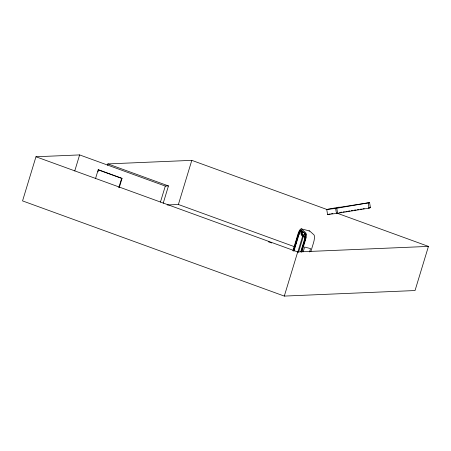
<?xml version="1.0" encoding="UTF-8"?>
<svg xmlns="http://www.w3.org/2000/svg" width="451" height="451" viewBox="0 0 451 451"><rect width="100%" height="100%" fill="white"/><g stroke="black" fill="none" stroke-linecap="round" stroke-linejoin="round"><path stroke-width="0.68" d="M163.183 203.322L168.465 185.936L165.303 186.066L79.624 154.913L35.962 156.762L22.55 200.904L284.299 296.087L415.038 290.545L428.45 246.404L336.57 212.996M74.748 170.963L79.624 154.913M95.544 178.511L98.183 169.83L98.583 169.813L122.046 178.348L119.211 187.689M97.98 171.82L98.583 169.813M107.485 165.246L107.896 163.91L191.805 160.353L327.313 209.63M118.805 187.712L121.646 178.365L122.046 178.348M160.426 202.121L165.303 186.066M167.203 204.968L178.393 204.495L191.805 160.353M292.885 250.807L297.981 234.041A6.861 1.928 -75.4 0 1 301.556 228.967L305.677 232.648A6.861 1.928 -75.4 0 1 305.299 240.58L301.758 252.053M293.336 250.598L298.353 234.092A5.322 1.5 -75.4 0 1 299.577 231.188L300.101 230.467A5.322 1.5 -75.4 0 1 300.811 230.033L305.299 233.889A5.322 1.5 -75.4 0 1 305.789 235.552L305.75 236.702A5.322 1.5 -75.4 0 1 305.062 240.09M293.64 250.677L298.658 234.17A5.322 1.5 -75.4 0 1 299.881 231.267L300.411 230.546A5.322 1.5 -75.4 0 1 301.116 230.111L305.603 233.968A5.322 1.5 -75.4 0 1 305.998 234.729M293.64 250.869L298.658 234.362A4.02 1.133 -75.4 0 1 300.806 231.448L301.815 232.158L301.945 234.024L303.54 235.445L301.64 233.939L301.51 232.079M293.911 251.258L298.895 234.858A2.943 0.829 -75.4 0 1 300.428 232.682L301.116 233.297L301.245 235.027L302.954 236.555L304.87 237.051M284.299 296.087L297.711 251.946L428.45 246.404M297.739 252.256L302.722 235.85A2.943 0.829 -75.4 0 1 302.841 235.495M298.534 252.25L303.382 236.296M300.8 251.573L304.386 239.763A2.943 0.829 -75.4 0 0 304.543 236.363L303.861 235.749L302.954 236.555M301.144 251.703L304.758 239.814A4.02 1.133 -75.4 0 0 304.921 235.123L304.171 234.458L303.235 235.366M301.454 251.974L305.062 239.893A4.02 1.133 -75.4 0 0 305.226 235.208L304.171 234.458M303.19 251.771L304.622 247.052L310.564 248.597L309.544 251.968M310.886 251.444L313.535 242.723A6.861 1.928 -75.4 0 0 313.907 234.791L309.792 231.109A6.861 1.928 -75.4 0 0 309.031 231.053M326.738 209.467L335.629 208.441L369.583 202.623L370.418 207.646L369.048 208.136L336.463 213.464L327.578 214.49L326.738 209.467L339.259 207.144L338.12 207.55L369.583 202.623M327.578 214.49L330.211 214M331.53 213.757L332.849 213.509M339.642 212.466L341.695 212.145M343.059 211.931L344.429 211.716M345.793 211.502L347.163 211.288M348.533 211.074L349.897 210.859M351.267 210.645L352.637 210.431M354.001 210.217L356.053 209.895M357.423 209.681L358.787 209.467M360.157 209.253L361.527 209.038M362.892 208.824L364.261 208.61M368.366 207.967L370.418 207.646M301.33 228.837L309.566 230.98M301.64 233.939L301.945 234.024M107.896 163.91L168.465 185.936M98.183 169.83L121.646 178.365M178.393 204.495L294.075 246.556M35.962 156.762L297.711 251.946M268.413 241.781L271.682 242.971M301.815 232.158L301.11 231.526A4.02 1.133 -75.4 0 0 300.484 231.521M368.213 203.113L369.048 208.136M336.75 208.041L337.59 213.058M335.629 208.441L336.463 213.464M305.981 237.423A5.322 1.5 -75.4 0 1 305.868 238.094M305.564 239.481A5.322 1.5 -75.4 0 1 305.366 240.169M298.962 234.441A4.02 1.133 -75.4 0 1 299.306 233.455M299.498 233.004A4.02 1.133 -75.4 0 1 299.695 232.598M302.136 232.947C302.446 234.249 302.756 230.816 302.136 232.947"/></g></svg>
